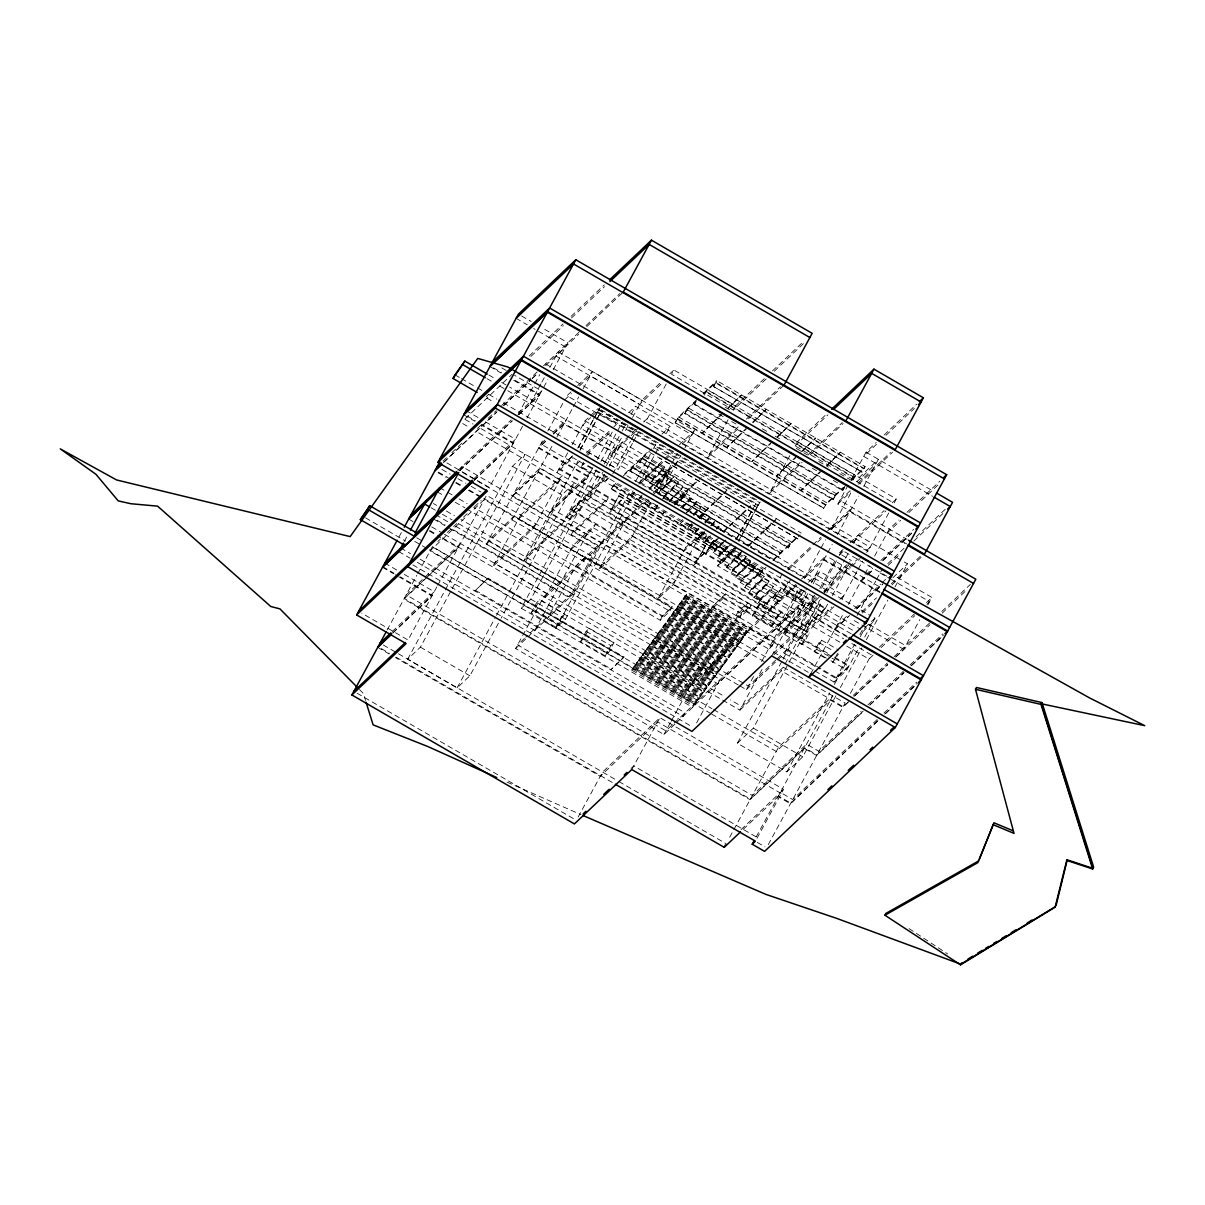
<?xml version="1.0" encoding="UTF-8"?>
<svg xmlns="http://www.w3.org/2000/svg" width="1205" height="1205" viewBox="0 0 1205 1205"><rect width="100%" height="100%" fill="white"/><g stroke="black" fill="none" stroke-linecap="round" stroke-linejoin="round"><path stroke-width="0.75" stroke-dasharray="5 3.75" d="M398.945 537.023L401.596 532.128M404.262 541.482L406.913 536.587M595.677 549.57L459.692 470.748L461.982 466.531L597.966 545.353L569.814 597.198L451.634 528.709M387.106 630.064L416.84 575.312M417.728 573.685L432.414 546.648L711.929 708.645M518.06 414.58L539.72 374.665M530.155 403.69L540.97 383.777M541.858 382.151L544.509 377.255M549.811 367.48L558.307 351.845L694.291 430.652L684.922 447.914M522.578 426.209L489.305 487.483L443.048 460.671M526.992 418.06L547.883 379.605M553.185 369.83L567.871 342.777L542.34 327.986M436.888 586.865L408.043 639.991L361.786 613.179M437.776 585.238L486.609 495.3L766.41 657.343M407.651 659.24L512.411 466.305L525.154 454.225L420.409 647.16L407.651 659.24L457.102 687.889L469.86 675.809L500.301 619.747M601.159 542.325L573.008 594.17L486.459 544.027L543.455 439.057M547.883 430.908L563.82 401.566M486.459 544.027L511.974 519.852L553.396 443.561M556.936 437.038L572.511 408.359M573.384 406.733L578.701 396.957M583.13 388.808L592.499 371.547L641.949 400.196L661.876 381.322M488.04 578.174L474.89 590.977L488.04 578.174L624.024 656.996L610.875 669.799L624.024 656.996M567.706 452.824L556.891 472.752L572.842 457.644L804.82 591.971L806.793 588.356M572.134 444.675L585.043 420.891L589.034 417.126M577.692 448.139L592.664 420.545M593.553 418.918L599.352 408.811M578.325 447.537L600.994 405.799M580.162 449.57L600.18 413.255L579.921 450.595M738.304 684.997L523.844 560.702L578.189 460.611M457.102 687.889L495.601 616.99M496.49 615.348L561.846 494.969L574.604 482.889L501.19 618.105M609.097 477.813L605.904 480.84L581.172 466.516L583.566 462.118M592.905 467.706L562.102 524.446L523.844 560.702M597.334 459.557L613.27 430.215M570.522 519.355L572.48 515.74L582.045 506.672L580.072 510.287L570.522 519.355L566.802 517.201L568.775 513.586L607.034 477.346M810.513 610.001L785.796 595.677L787.754 592.062L812.486 606.386L810.513 610.001L785.012 634.161L570.733 509.971L580.689 500.18L790.857 621.991L785.78 631.33L783.22 633.755L801.762 644.494L804.322 642.084L809.233 633.047L790.691 622.292M634.372 492.258L565.431 619.234L555.867 628.302L521.253 608.239L596.46 469.724M600.933 461.47L622.428 421.901M566.802 517.201L576.367 508.149L580.689 500.18M521.253 608.239L530.818 599.171L599.759 472.209M604.232 463.955L621.238 432.625M622.142 430.983L625.726 424.386M631.089 414.49L635.562 406.251L670.191 426.299L665.702 434.553M512.652 495.797L538.153 471.622L587.603 500.286L602.846 472.209M606.386 465.702L621.946 437.023M625.5 430.501L628.151 425.621M632.58 417.457L641.949 400.196M571.275 534.628L573.234 531.013L608.314 497.786L606.341 501.401L571.275 534.628L595.993 548.968M604.789 474.318L593.99 494.246L587.603 500.286M609.218 466.169L622.126 442.386M531.119 612.878L536.677 602.636L539.87 599.608L564.588 613.932L559.03 624.19L555.836 627.202L531.119 612.878L534.297 609.851L539.87 599.608M605.904 480.84L607.501 477.918M674.89 724.175L663.955 734.523L515.62 648.546L543.771 596.701L646.588 499.277M544.991 597.303L573.143 545.443L595.466 524.296L593.493 527.926L587.121 533.966M612.773 473.896L630.471 441.286M631.36 439.659L638.078 427.293M632.429 443.395L618.27 469.483L498.448 400.045M633.303 441.768L638.62 431.993M666.229 383.988L645.669 421.84L868.202 550.806L865.461 553.396M764.332 378.626L735.637 405.814L673.821 369.995L671.531 374.213L733.348 410.046L766.139 378.973M611.221 489.17L614.61 483.31L762.961 569.302L760.024 574.725L611.221 489.17L616.373 482.542M534.749 630.426L589.079 530.351M527.911 636.903L544.314 621.358L546.272 617.743L525.772 637.159M573.685 570.116L660.22 620.259L669.784 611.206L672.134 606.853L585.6 556.71L576.035 565.763L547.492 618.346L573.008 594.17M630.351 471.05L778.701 557.026L630.351 471.05L632.309 467.42L780.659 553.396M630.802 470.613L633.74 465.19L782.09 551.167L778.701 557.026M583.25 561.048L585.6 556.71M705.512 545.729L695.978 562.976L609.429 512.818L618.978 495.571L705.512 545.729L698.313 558.984L611.779 508.841L618.978 495.571M639.915 461.982L641.873 458.367L790.224 544.344L788.266 547.959L639.915 461.982L643.304 456.138L791.655 542.114L788.266 547.959M618.993 503.75L620.967 500.135L707.501 550.293L705.543 553.908L618.993 503.75L609.429 512.818M555.836 627.202L561.41 616.96L564.588 613.932M555.867 628.302L631.074 489.787M635.547 481.533L652.568 450.203M653.456 448.561L657.041 441.964M630.622 495.165L633.815 492.152L658.548 506.477L655.354 509.504L630.622 495.165L633.017 490.781M638.846 484.018L660.34 444.449M675.162 422.729L823.949 508.284L675.162 422.729L677.12 419.114L696.701 400.572L694.291 404.609L842.626 490.586L844.389 487.754M646.467 475.975L644.509 479.59L607.41 458.096L629.733 436.948M675.598 422.307L678.551 416.885L697.68 398.765M621.509 524.793L623.467 521.178L806.009 626.856L825.139 608.736M626.66 518.165L598.508 570.01L630.381 539.795L650.941 501.958M684.726 413.676L686.684 410.062L835.035 496.038L833.062 499.653L684.726 413.676L688.115 407.817L836.466 493.794L833.062 499.653M631.074 515.74L633.032 512.125M659.225 463.88L657.252 467.51L620.168 446.016M649.811 483.115L662.569 471.035L668.067 474.213L655.309 486.293L649.811 483.115L651.965 479.153L664.708 467.073L585.043 420.891M694.291 404.609L696.249 400.994M662.569 471.035L664.708 467.073M657.493 481.337L658.472 479.53M704.292 395.12L707.245 389.697L855.595 475.674L853.291 479.891M654.345 488.085L667.088 476.005L672.586 479.183L659.828 491.263L654.345 488.085L656.484 484.124L669.242 472.044L663.744 468.85L650.79 481.322L645.293 478.144L658.035 466.064L663.533 469.242M713.42 386.489L862.208 472.044L713.42 386.489L715.378 382.874L863.729 468.85M670.929 465.13L656.243 492.167L804.594 578.144L824.054 559.421L880.373 592.062M671.818 463.503L677.12 453.728M888.748 512.969L867.871 551.408L682.437 443.937L684.726 439.72M713.857 386.067L716.809 380.644L865.16 466.621L861.756 472.465M667.088 476.005L669.242 472.044M661.018 489.094L658.864 493.056L671.622 480.976L673.761 477.014L661.018 489.094L655.52 485.916L668.263 473.821M653.381 494.592L666.139 482.512L674.303 467.48M675.177 465.853L680.494 456.062M580.569 641.542L586.127 631.284L589.32 628.272L614.038 642.596L608.48 652.839L605.287 655.866L580.569 641.542L583.747 638.514L589.32 628.272M655.354 509.504L657.734 505.106M662.509 499.156L664.106 496.234L639.388 481.895L637.249 483.913M667.51 500.406L663.383 498.026L665.537 494.065L678.295 481.985L672.797 478.807L660.039 490.887L665.537 494.065M663.383 498.026L676.141 485.946L678.295 481.985M669.182 501.792L680.659 490.917L682.813 486.956L668.88 501.205L681.849 488.748L687.332 491.926L685.193 495.888L676.261 504.338M664.06 511.974L663.081 513.782L665.823 511.191M711.854 423.964L712.833 422.157M682.211 495.662L683.19 493.854M730.983 405.844L731.962 404.037M691.775 486.594L692.755 484.787M728.031 419.822L707.486 457.674L738.906 427.896M733.348 410.046L735.637 405.814M605.287 655.866L610.86 645.624L614.038 642.596M682.06 508.103L689.712 500.858L691.866 496.897L686.368 493.719L674.89 504.579M680.072 523.829L683.265 520.801L707.983 535.14L704.805 538.153L680.072 523.829L682.467 519.43M687.859 511.869L694.231 505.829L696.385 501.867L690.887 498.689L681.97 507.139M736.586 438.289L737.565 436.481M693.658 515.635L698.764 510.8L700.903 506.838L695.421 503.66L686.278 512.502M698.584 528.618L696.023 531.028L690.54 527.85L692.679 523.889M685.871 547.371L657.719 599.216L673.655 584.109L701.807 532.264L685.871 547.371L479.56 427.805M700.738 518.18L705.437 511.809L699.939 508.631L693.357 515.047M706.943 509.986L707.922 508.179M755.716 420.168L756.695 418.361M704.383 532.384L700.557 535.999L695.059 532.821L697.213 528.859M716.493 500.934L717.487 499.126M705.256 523.151L709.956 516.779L704.458 513.601L699.367 518.421M710.393 535.758L705.076 540.97L699.578 537.792L704.277 531.42M631.631 670.07L683.627 598.072L745.428 633.89L743.289 637.852L693.447 705.889L631.631 670.07L633.875 666.892L695.677 702.711M634.719 666.275L637.942 661.304L699.744 697.123L695.466 703.102L633.664 667.269L634.719 666.275L696.535 702.093M660.22 620.259L662.569 615.921L672.134 606.853M704.805 538.153L706.386 535.231M638.786 660.686L641.994 655.716L703.81 691.55L699.533 697.514L637.731 661.696L638.786 660.686L700.602 696.505M712.336 525.711L714.49 521.75L708.992 518.572L705.166 522.187M642.852 655.098L646.061 650.128L707.877 685.961L703.6 691.926L641.798 656.107L642.852 655.098L704.669 690.917M717.246 538.695L709.609 545.94L704.112 542.762L708.811 536.391M711.944 680.373L707.666 686.338L645.865 650.519L650.128 644.539M695.134 561.651L806.401 626.133L825.53 608.013L714.264 543.53L695.134 561.651L692.785 565.989L695.978 562.976M650.986 643.922L654.195 638.951L716.011 674.785L711.733 680.75L649.917 644.931L650.986 643.922L712.803 679.74M655.053 638.334L658.261 633.378L720.078 669.197L715.8 675.162L653.984 639.343L655.053 638.334L716.87 674.152M658.051 633.755L662.328 627.79L724.145 663.609L719.867 669.573M663.187 627.157L666.395 622.202L728.197 658.02L723.934 664L662.117 628.167L663.187 627.157L724.988 662.991M667.254 621.569L670.462 616.614L732.263 652.432L728.001 658.412L666.184 622.578L667.254 621.569L729.055 657.403M710.965 525.952L713.511 523.542L719.008 526.721L717.834 528.89L713.706 526.495M671.306 615.996L674.529 611.025L736.33 646.844L732.068 652.824L670.251 616.99L671.306 615.996L733.122 651.815M725.606 540.036L714.128 550.911L708.63 547.733L710.784 543.771L715.875 538.936M675.372 610.408L678.581 605.437L740.397 641.256L736.119 647.236L674.318 611.417L675.372 610.408L737.189 646.226M713.511 540.638L712.532 542.446L715.258 539.855M761.304 452.628L762.283 450.806M679.439 604.82L682.648 599.849L744.464 635.683L740.186 641.647L678.385 605.829L679.439 604.82L741.256 640.638M683.506 599.231L686.714 594.261L748.531 630.095L744.253 636.059L682.452 600.241L683.506 599.231L745.323 635.05M683.627 598.072L686.714 594.261M705.543 553.908L711.914 547.868L714.264 543.53M731.405 543.801L718.647 555.882L713.149 552.703L715.303 548.742L721.675 542.702M731.661 524.326L732.64 522.518M780.433 434.493L781.412 432.685M723.181 560.852L717.683 557.674L719.837 553.713L727.474 546.468M741.226 515.258L742.205 513.451M578.144 817.05L602.56 772.074L659.933 717.698L783.566 789.35L755.414 841.195M760.551 598.448L755.053 595.27L767.811 583.19L773.309 586.368L760.551 598.448L758.397 602.41L763.895 605.588L776.864 593.131L782.346 596.309L779.424 601.717L717.608 565.883L719.957 561.545L735.909 546.452M741.361 552.884L727.7 565.823L722.202 562.645L724.356 558.683L735.833 547.808M735.924 539.84L753.547 507.38M736.556 539.238L753.306 508.405M754.194 506.778L755.957 503.539L755.309 504.142M738.394 541.286L754.255 512.065M755.143 510.438L760.054 501.958L739.042 540.668M722.202 562.645L736.135 548.395M726.736 567.615L728.874 563.654L741.632 551.574L739.478 555.535L726.736 567.615L732.218 570.793L744.976 558.713M789.847 455.641L769.302 493.493L802.093 462.419M797.454 441.648L896.354 498.96L894.05 503.178L795.164 445.865L797.454 441.648L826.148 414.46M737.249 556.77L740.97 552.372M786.022 466.953L787.016 465.145M725.561 594.005L712.803 606.085L710.453 610.423L723.196 598.343L725.561 594.005L828.031 653.396M749.495 563.684L736.752 575.764L731.254 572.586L733.408 568.624L746.151 556.544L742.039 554.149M746.151 556.544L744.012 560.506L731.254 572.586M756.379 538.65L757.373 536.843M805.151 448.832L806.145 447.025M754.24 568.278L741.271 580.735L735.773 577.557L737.927 573.595L750.685 561.515L745.187 558.337L732.429 570.417L737.927 573.595M631.782 769.558L659.933 717.698M765.943 529.582L766.937 527.775M735.773 577.557L748.531 565.476L750.685 561.515M762.102 580.388L767.6 583.566L754.842 595.647L749.359 592.468L762.102 580.388L764.256 576.427L758.758 573.249L745.805 585.705L740.307 582.527L742.446 578.566L755.204 566.486L749.706 563.307L736.963 575.388L742.446 578.566M663.955 734.523L670.357 722.759M671.23 721.132L692.107 682.678L795.948 584.289M740.307 582.527L753.05 570.447L755.204 566.486M744.826 587.498L746.98 583.536L759.722 571.456L757.583 575.418L744.826 587.498L750.323 590.676L763.081 578.596L757.583 575.418M736.165 615.363L738.138 611.748L747.702 602.681L745.729 606.296L736.165 615.363L739.885 617.517L749.45 608.45L751.408 604.835L735.472 619.942L737.43 616.327L743.801 610.272L739.885 617.517M749.359 592.468L751.498 588.507L764.256 576.427M759.572 575.146L761.53 571.532L766.079 567.224M709.278 668.173L711.236 664.558M810.754 481.277L811.733 479.47M775.674 595.3L781.171 598.478L768.413 610.558L762.931 607.38L775.674 595.3L777.827 591.339L772.33 588.161L759.376 600.617L753.878 597.439L756.032 593.478L768.775 581.397L763.277 578.219L750.534 590.299L756.032 593.478M829.884 463.157L830.863 461.349M753.878 597.439L766.636 585.359L768.775 581.397M752.327 615.845L757.222 606.793L759.783 604.383L778.325 615.122L773.414 624.175L770.869 626.585L752.327 615.845L754.872 613.42L759.783 604.383M696.595 722.895L720.123 679.56L455.219 526.028M746.317 631.33L744.344 634.945L769.076 649.269L774.228 642.626L769.076 649.269M649.932 452.493L797.83 538.891L799.789 535.276M749.495 628.302L747.356 632.264L685.54 596.43M758.397 602.41L771.155 590.33L773.309 586.368M762.931 607.38L765.07 603.419L777.827 591.339M780.102 577.647L782.06 574.032M773.459 600.708L780.93 588.944L805.648 603.283L800.421 612.923L798.177 615.047L773.459 600.708L780.93 588.944M768.413 610.558L782.346 596.309M823.497 508.706L826.901 502.862L843.289 487.332M769.859 610.769L771.818 607.154M783.024 591.655L788.266 582L812.983 596.324L815.213 594.216L809.986 603.871L807.742 605.979L783.024 591.655L790.495 579.891M842.626 490.586L844.6 486.971M770.869 626.585L775.779 617.547L778.325 615.122M906.672 543.907L837.882 504.021L846.919 487.362M851.348 479.213L866.034 452.176L876.231 442.506M852.854 480.313L854.164 477.903L705.814 391.926M778.731 625.772L799.277 587.935M804.594 578.144L820.168 549.48M821.042 547.853L825.47 539.704M850.775 493.101L830.787 529.914L849.917 511.794L904.624 543.5M739.915 685.931L746.362 689.667L753.637 676.261M761.605 661.59L800.707 589.576M711.914 547.868L798.448 598.011L804.232 590.781M780.9 631.766L790.857 621.991M442.506 537.897L739.885 710.137L763.096 667.404M783.22 633.755L788.13 624.717L806.672 635.457L809.233 633.047M771.682 655.882L806.025 592.634M811.327 582.843L826.012 555.806L882.331 588.447M827.79 552.553L832.203 544.389M837.52 534.613L858.397 496.159M863.714 486.383L878.385 459.346L859.255 477.466L856.966 481.684L876.095 463.564M785.012 634.161L786.97 630.546L812.486 606.386M807.802 593.613L791.685 623.301L804.051 630.471L823.166 612.351L827.79 603.841M813.119 583.823L819.837 571.456L832.203 578.626L849.962 561.801M798.177 615.047L805.648 603.283M807.742 605.979L812.983 596.324M777.797 659.888L784.621 653.411L815.424 596.671M819.852 588.522L835.788 559.18M835.909 695.782L802.786 756.8L786.85 771.893L737.4 743.244L782.165 660.792M783.054 659.15L816.192 598.132M821.554 588.236L838.575 556.906M839.463 555.264L842.144 550.308L886.82 576.201M739.885 710.137L781.337 670.869L783.295 667.254L845.112 703.072L767.434 846.136M785.073 663.985L819.701 600.226M823.994 592.303L825.53 589.486M804.051 630.471L821.057 599.141M824.597 592.619L832.203 578.626M737.4 743.244L753.336 728.136L788.251 663.835M789.154 662.178L822.277 601.175M826.75 592.92L844.66 559.948M845.564 558.292L848.245 553.351M853.607 543.455L858.096 535.216L902.756 561.093M801.762 644.494L806.672 635.457M832.218 595.692L849.028 564.723L829.899 582.843L817.547 575.674L810.257 582.587M842.009 599.036L857.252 570.974M858.126 569.347L862.554 561.199M824.943 657.93L814.128 651.664L819.038 642.626L821.584 640.201L838.59 650.052M814.128 651.664L816.674 649.254L821.584 640.201M810.724 673.761L843.997 612.486M848.425 604.338L863.096 577.3M864.874 574.047L869.302 565.883M874.604 556.107L889.29 529.07L898.855 520.003M729.718 837.204L778.551 747.266L832.745 695.903L754.194 840.608M857.116 615.394L875.704 581.156M876.592 579.53L882.422 568.79M837.58 653.366L832.67 662.419L838.499 653.969M814.926 670.974L834.071 682.075L854.616 644.223M786.85 771.893L829.823 692.755M834.297 684.5L855.791 644.931M860.265 636.692L865.642 626.796M834.071 682.075L846.829 669.995L858.517 648.441M864.723 637.038L874.981 618.135L868.594 614.445M840.397 687.543L861.876 647.959M866.35 639.719L887.844 600.15M894.999 586.956L907.546 563.865L904.352 562.027M850.429 693.297L871.305 654.842L850.158 642.581M895.646 656.951L903.72 649.299L919.852 619.596M927.82 604.925L931.872 597.439L895.179 576.186M486.157 396.776L488.853 394.231M529.221 355.987L562.991 323.994M571.095 316.312L604.262 284.892M465.085 418.813L512.065 374.288M530.968 356.379L563.398 325.651M571.501 317.969L604.518 286.685M443.862 460.28L446.558 457.734M451.92 452.643L464 441.196M477.421 428.483L482.798 423.392M488.161 418.301L496.279 410.619M501.672 405.498L537.355 371.697M543.56 365.823L580.614 330.697M586.037 325.576L619.852 293.538M443.244 462.615L497.002 411.673M503.765 405.287L530.787 379.68M532.128 378.4L537.535 373.279M545.639 365.597L578.656 334.312M586.775 326.63L623.286 292.032M444.268 461.952L496.806 412.17M503.645 405.693L530.968 379.801M532.324 378.506L537.792 373.324M457.945 470.357L511.161 419.927M518.722 412.773L541.678 391.023L514.565 375.297M460.009 470.146L511.929 420.952M518.677 414.565L539.72 394.638L511.01 377.993M459.692 470.748L512.366 420.831M519.129 414.43L539.388 395.24L510.679 378.596M473.61 478.927L515.499 439.253L485.193 421.69M474.348 479.982L513.526 442.868L481.623 424.371M474.032 480.584L513.21 443.47L481.292 424.973M571.019 391.896L566.998 395.707L616.448 424.371L612.336 428.257M577.737 385.54L592.499 371.547M564.693 399.924L571.411 393.568M579.469 385.946L590.209 375.764L639.659 404.428L662.238 383.024M437.822 541.512L440.533 538.951M447.311 532.52L456.8 523.542M463.579 517.126L467.63 513.27M474.409 506.853L481.187 500.437M544.826 440.126L540.804 443.937L590.254 472.601L551.995 508.856L774.514 637.822L816.87 597.68M552.884 432.49L566.305 419.777M545.549 441.196L538.846 447.552L588.296 476.216L550.037 512.471M553.607 433.574L564.347 423.392M545.217 441.798L538.514 448.155L587.965 476.819L549.706 513.074L772.224 642.039L810.483 605.784L853.547 630.742M553.276 434.177L564.015 423.994L613.466 452.658L619.837 446.618L582.753 425.124L590.721 417.563M590.36 415.861L598.328 408.314M592.062 416.312L598.689 410.016L635.788 431.511M460.415 543.53L406.221 594.878L752.372 795.496L806.567 744.133L818.918 751.302L861.138 711.312M424.582 579.244L404.262 598.493L750.399 799.111L804.594 747.763L816.96 754.917L863.262 711.055M425.937 577.948L458.457 547.145M426.962 577.27L403.931 599.096L750.067 799.713L804.277 748.365L816.629 755.52L862.931 711.658M428.317 575.99L458.126 547.748L437.385 535.728M572.541 455.821L559.256 468.414L719.957 561.545M572.149 456.544L558.864 469.137L781.382 598.102M392.227 631.556L434.237 591.76L403.916 574.198M392.981 632.61L432.264 595.375L400.361 576.879M392.649 633.212L431.932 595.978L395.255 574.71M586.383 452.854L610.98 429.552M628.739 412.713L635.562 406.251M669.844 373.776L673.821 369.995M518.512 519.204L559.948 479.936M579.997 460.958L575.885 464.844L798.418 593.809L804.789 587.769M586.82 454.481L611.417 431.179M587.799 455.249L589.938 453.246L614.655 467.57M581.172 466.516L584.365 463.488L607.546 476.924M536.059 523.949L494.607 563.217L723.964 696.144M635.683 429.552L609.384 454.481L651.965 479.153M643.651 422.006L647.642 418.225L870.161 547.191L866.064 551.077M631.058 435.683L636.376 430.652M570.733 509.971L608.992 473.731M525.802 557.087L564.061 520.831M589.576 496.671L595.948 490.631M703.148 393.583L716.809 380.644M703.524 394.095L715.83 382.452L864.166 468.429L851.875 480.072M661.982 434.071L670.191 426.299M647.401 452.252L624.175 474.258L673.625 502.922L696.851 480.9M623.196 476.065L651.89 448.878M611.402 509.203L620.967 500.135M639.177 482.874L663.473 459.858M664.799 458.608L672.767 451.047M679.409 444.75L694.291 430.652M639.945 483.898L664.166 460.958M665.491 459.707L673.459 452.146M570.854 549.661L586.79 534.568M682.437 443.937L692.001 434.885L556.017 356.062L565.582 347.01L533.679 328.513M722.398 413.089L702.289 433.032L721.418 414.897M727.865 407.908L741.527 394.969L728.257 408.42M772.526 370.869L803.961 341.09M642.069 495.059L638.364 499.457L641.09 496.867M648.908 488.582L677.602 461.394M649.284 489.094L676.623 463.202M774.333 371.2L804.398 342.717M653.231 492.981L668.097 478.897L509.7 387.091M648.275 499.729L599.186 545.94L772.254 646.257M664.362 496.234L677.315 483.777M709.444 454.044L738.138 426.871M746.347 419.099L780.494 386.73M748.471 418.828L784.003 385.163M524.416 638.454L517.578 644.931L665.928 730.908L672.751 724.431M549.465 614.731L574.966 590.555L488.432 540.412L513.933 516.237L600.467 566.395L632.354 536.18L780.704 622.157M747.13 427.413L727.022 447.356L746.151 429.236M752.598 422.247L766.26 409.293L752.974 422.759M515.62 648.546L526.54 638.198M674.017 503.434L701.34 477.542M674.589 504.006L687.332 491.926M674.68 504.97L686.157 494.095L680.659 490.917M680.388 507.772L691.866 496.897M681.759 507.531L690.676 499.066L685.193 495.888M687.452 510.318L696.385 501.867M686.699 512.577L688.823 510.558L713.556 524.883M693.267 514.083L700.903 506.838M771.848 441.753L751.739 461.681L770.869 443.561M777.315 436.572L790.977 423.633L777.707 437.084M691.519 523.723L687.814 528.121L691.911 524.235M698.358 517.246L727.052 490.058M698.734 517.758L726.058 491.866M699.066 517.849L705.437 511.809M700.436 517.608L704.262 513.978L698.764 510.8M690.54 527.85L693.086 525.425M704.865 521.614L709.956 516.779M696.234 530.652L698.795 528.227M704.955 522.578L708.781 518.948L703.283 515.77M695.059 532.821L698.885 529.191M710.664 525.38L714.49 521.75M699.518 536.481L683.581 551.589L475.644 431.074M795.164 445.865L827.956 414.791M700.768 535.623L704.594 531.992M699.578 537.792L704.684 532.956M716.463 529.131L719.008 526.721M704.112 542.762L710.483 536.722M796.58 456.077L776.472 476.02L795.586 457.885M800.677 452.191L815.71 437.957L802.425 451.408M723.075 531.571L750.399 505.678M723.467 532.083L750.79 506.19M709.805 545.564L716.192 539.524M708.63 547.733L720.108 536.858M659.677 595.601L675.613 580.494M694.743 562.374L713.872 544.253L860.626 629.296M771.26 489.878L799.954 462.69M808.148 454.918L842.31 422.548M810.287 454.647L843.078 423.588M723.256 542.069L714.339 550.534L719.837 553.713M713.149 552.703L725.907 540.623M727.79 547.04L718.858 555.505L724.356 558.683M717.683 557.674L730.441 545.594M719.566 562.268L734.176 548.426M717.608 565.883L735.924 548.772M821.298 470.402L801.189 490.345L820.319 472.224M826.766 465.235L840.427 452.282L827.142 465.748M747.808 545.91L776.502 518.722M748.185 546.422L775.508 520.53M884.184 434.975L916.644 404.217M876.487 444.314L863.729 456.394L932.534 496.264M885.961 435.336L914.354 408.435M712.411 606.808L725.169 594.728M851.483 479.56L865.16 466.621M845.036 486.549L825.47 505.091L677.12 419.114M795.752 538.228L772.526 560.235L675.177 503.811M772.917 560.747L800.24 534.854M797.83 538.891L659.602 458.096M850.037 490.736L839.84 500.406L907.019 539.343M858.005 483.205L890.465 452.447M837.882 504.021L850.625 491.941M858.743 484.259L892.559 452.221M787.437 568.941L811.598 546.046M812.938 544.781L820.997 537.144M827.699 530.787L852.206 507.576M788.16 570.01L812.321 547.115M817.683 542.039L821.72 538.213M831.104 529.311L850.233 511.191M801.506 579.033L826.012 555.806M796.731 585.314L689.817 686.895L541.482 600.918L598.855 546.543L512.321 496.4L537.837 472.224L624.371 522.383M808.45 582.241L819.837 571.456M843.063 549.45L838.966 553.336L851.317 560.506M850.128 542.762L884.048 510.619M892.242 502.846L896.354 498.96M839.403 554.963L843.5 551.077M853.065 542.024L885.856 510.95M778.099 615.544L781.277 612.532L776.125 619.159L578.34 504.534M798.448 598.011L804.82 591.971M674.122 723.136L799.834 604.036L851.333 633.89M676.261 722.88L797.861 607.651L847.763 636.586M631.013 768.519L633.755 765.928L757.373 837.58M823.708 591.203L857.99 558.728M907.049 512.245L939.84 481.172M819.008 597.409L810.814 605.181L823.166 612.351M824.582 592.423L850.429 567.645M851.799 566.35L859.993 558.578M887.001 533.288L900.662 520.349M908.856 512.577L938.921 484.094M773.384 653.215L809.489 619.024L843.651 638.816M773.776 654.902L807.199 623.241L841.361 643.033M775.659 660.159L748.335 686.052L460.913 519.46M777.029 658.864L786.594 649.796M799.337 637.716L831.796 606.958M839.915 599.262L843.967 595.421L658.533 487.95M865.838 574.71L872.661 568.233M880.87 560.476L913.661 529.402M746.362 689.667L776.427 661.183M833.89 606.733L797.379 641.331L829.281 659.828M861.138 580.915L866.606 575.734M867.962 574.439L873.429 569.272M882.994 560.205L911.688 533.017M860.807 581.518L866.275 576.336M867.645 575.041L873.113 569.875M882.678 560.807L911.357 533.619M887.814 563.669L904.006 548.335M916.146 536.843L945.82 508.721M888.221 565.341L899.02 555.113M913.857 541.06L944.871 511.658M783.295 667.254L741.858 706.522L730.471 699.924M836.918 625.531L846.482 616.463M854.676 608.706L880.629 584.109M882 582.813L887.467 577.632M834.945 629.146L848.606 616.207M856.815 608.435L882.768 583.838M834.628 629.748L849.646 615.514M856.484 609.037L882.437 584.44M892.935 577.707L907.546 563.865M861.635 611.914L876.472 597.846M891.308 583.792L920.982 555.671M862.373 612.968L873.158 602.741M892.046 584.847L921.72 556.74M874.981 618.135L862.223 630.23L859.933 634.448L872.691 622.367M879.379 647.19L914.369 614.023M926.494 602.545L931.872 597.439M873.053 655.234L869.016 659.06L842.988 643.982M881.126 647.582L914.776 615.695M926.886 604.217L929.582 601.672L891.293 579.485M853.185 695.421L887.317 663.081M894.125 656.635L929.537 623.09M941.783 611.477L970.371 584.38M848.531 701.581L843.154 706.687L781.337 670.869M853.923 696.49L887.573 664.603M848.275 702.138L842.822 707.29L830.456 700.135L776.261 751.483L711.251 713.812M855.068 695.677L887.754 664.723M895.918 656.981L929.959 624.732M942.22 613.119L966.726 589.893M867.946 704.865L903.343 671.321M910.152 664.874L942.822 633.905M870.055 704.609L904.096 672.36M910.905 665.898L943.59 634.945M869.739 705.211L903.78 672.962M911.944 665.22L941.903 636.827M741.075 829.597L783.566 789.35M743.184 829.371L781.277 793.568L657.644 721.915L600.256 776.291L395.601 657.689M877.15 719.551L792.739 799.533L780.373 792.378M883.958 713.104L916.644 682.135M877.918 720.59L790.766 803.148L778.415 795.993M884.726 714.128L917.397 683.175M877.586 721.193L790.45 803.75L778.084 796.595M885.75 713.45L914.354 686.353M507.019 782.12L581.006 814.64M866.034 452.176L933.212 491.113M706.266 391.505L854.601 477.481M725.259 407.275L730.094 410.077M762.343 428.769L768.79 432.505M775.237 436.24L781.699 439.991M796.204 448.396L807.501 454.933M818.782 461.485L828.453 467.088M839.749 473.625L852.643 481.096M718.828 414.083L725.274 417.819M731.721 421.554L738.168 425.29M812.351 468.278L817.186 471.08M833.303 480.433L839.764 484.169M694.728 404.187L843.078 490.164M687.136 409.64L835.472 495.617M521.614 315.981L531.179 321.524M685.163 413.255L833.514 499.232M516.132 318.346L527.293 324.823M678.551 416.885L826.901 502.862M677.572 418.692L825.907 504.669M545.549 363.925L644.449 421.253M600.979 409.745L758.442 501.009M598.719 409.414L759.421 502.56M880.132 573.008L889.712 578.551M654.42 447.959L801.22 533.047M501.807 367.902L506.582 370.673M493.463 367.826L501.431 372.45M489.938 366.576L501.099 373.053M823.723 560.024L880.042 592.664M642.325 457.945L790.676 543.922M640.367 461.56L788.703 547.537M488.884 375.026L495.285 378.732M501.687 382.452L508.103 386.157M671.622 480.976L677.105 484.154M676.141 485.946L681.638 489.125M486.91 378.641L493.327 382.347M499.729 386.067L506.13 389.772M507.742 390.706L666.139 482.512M632.761 466.998L781.111 552.975M689.712 500.858L695.21 504.036M650.986 480.946L656.484 484.124M694.231 505.829L699.728 509.007M707.817 520.741L713.3 523.919M664.573 495.858L670.055 499.036M455.008 374.86L459.828 377.662M461.44 378.596L475.93 386.986M477.526 387.92L482.362 390.721M488.793 394.442L496.837 399.111M656.574 491.565L866.998 613.526M718.044 528.513L723.527 531.691M669.091 500.828L673.218 503.208M486.835 398.057L493.267 401.792M869.001 624.416L905.693 645.684M734.96 550.564L740.457 553.743M686.007 522.88L691.504 526.058M854.27 620.635L903.72 649.299M613.631 485.133L761.982 571.11M613.194 485.555L761.53 571.532M705.287 540.593L710.784 543.771M748.531 565.476L754.029 568.655M753.05 570.447L758.548 573.625M611.673 488.748L760.024 574.725M785.253 589.531L809.986 603.871M618.602 495.933L705.136 546.091M778.701 591.068L803.419 605.392M466.049 410.589L478.807 417.984M766.636 585.359L772.119 588.537M723.377 560.476L728.874 563.654M771.155 590.33L776.653 593.508M727.91 565.446L733.408 568.624M467.269 416.056L475.252 420.681M463.759 414.806L474.921 421.283M847.446 637.189L797.529 608.254L717.834 683.777L446.498 526.525M775.689 598.599L800.421 612.923M464.964 419.34L473.068 424.039M741.482 580.358L746.98 583.536M746 585.329L751.498 588.507M697.936 559.346L540.126 468.007L514.61 492.167L816.9 667.359M462.675 423.558L469.167 427.323M759.587 600.241L765.07 603.419M764.106 605.211L769.603 608.389M580.298 500.903L790.465 622.714M757.222 606.793L775.779 617.547M819.038 642.626L832.941 650.685M512.411 466.305L561.846 494.969M834.538 657.162L849.179 665.657L836.436 677.737L712.803 606.085M576.367 508.149L580.072 510.287M745.729 606.296L749.45 608.45M630.381 539.795L848.787 666.38L836.029 678.46L818.15 668.082M754.872 613.42L773.414 624.175M785.78 631.33L804.322 642.084M816.674 649.254L830.591 657.312M832.128 658.201L835.231 659.994M571.125 509.248L781.292 631.043M830.878 660.747L846.829 669.995M568.775 513.586L572.48 515.74M593.493 527.926L741.843 613.902M685.66 595.27L747.462 631.104M784.621 653.411L813.33 670.055M684.681 597.062L746.498 632.881M684.47 597.439L746.287 633.273M773.64 652.267L809.112 672.827M681.593 600.858L743.395 636.677M681.473 602.018L743.289 637.852M680.614 602.651L742.431 638.469M680.418 603.027L742.22 638.861M679.56 603.66L741.376 639.478M441.949 469.408L450.128 474.152M457.9 478.656L465.868 483.28M471.2 486.368L480.931 492.002M677.526 606.446L739.343 642.265M677.406 607.606L739.222 643.44M676.562 608.239L738.364 644.057M676.351 608.615L738.153 644.434M675.493 609.233L737.309 645.067M438.439 472.134L448.17 477.767M456.273 482.467L462.75 486.233M469.242 489.983L482.211 497.499M483.838 498.448L671.742 607.576L662.178 616.644L473.655 507.38M438.063 472.706L446.031 477.331M455.595 482.874L461.982 486.579M468.368 490.269L481.126 497.665M764.121 661.56L484.32 499.518L430.11 550.866L709.64 712.863M673.459 612.035L735.276 647.853M673.339 613.194L735.155 649.013M511.974 519.852L669.784 611.206M672.495 613.812L734.297 649.646M672.285 614.204L734.086 650.022M671.426 614.821L733.243 650.655M669.393 617.623L731.209 653.441M669.272 618.783L731.089 654.601M576.035 565.763L662.569 615.921M668.429 619.4L730.23 655.234M668.218 619.792L730.034 655.61M439.659 487.679L446.136 491.429M447.763 492.378L452.613 495.18M459.09 498.945L467.179 503.63M667.359 620.409L729.176 656.243M665.326 623.211L727.142 659.03M437.37 491.896L443.847 495.647M455.174 502.214L464.889 507.847M466.516 508.796L573.354 570.718M665.22 624.371L727.022 660.189M664.362 624.988L726.178 660.822M664.151 625.38L725.967 661.199M663.292 625.998L725.109 661.816M661.259 628.799L723.075 664.618M661.153 629.959L722.955 665.778M660.295 630.577L722.111 666.395M660.084 630.968L721.9 666.787M659.225 631.586L721.042 667.404M659.12 632.745L720.921 668.579M433.378 503.509L436.617 505.392M446.332 511.025L454.436 515.71M657.192 634.372L719.008 670.206M657.087 635.547L718.888 671.366M656.228 636.165L718.044 671.983M656.017 636.556L717.834 672.375M655.174 637.174L716.975 672.993M431.089 507.742L435.954 510.558M442.431 514.309L452.146 519.927M458.608 523.693L560.596 582.798M653.14 639.96L714.942 675.794M435.788 514.761L448.787 522.307M653.02 641.135L714.836 676.954M652.161 641.753L713.978 677.572M651.95 642.129L713.767 677.963M651.107 642.762L712.908 678.581M437.069 520.259L445.157 524.958M433.499 518.994L444.871 525.576M649.073 645.549L710.875 681.382M648.953 646.708L710.769 682.542M648.094 647.341L709.911 683.16M647.883 647.718L709.7 683.551M647.04 648.35L708.841 684.169M646.919 649.51L708.736 685.329M431.706 526.886L442.868 533.363M444.464 534.282L546.95 593.673M645.006 651.137L706.808 686.955M644.886 652.297L706.702 688.13M644.027 652.929L705.844 688.748M643.832 653.306L705.633 689.139M429.748 530.501L436.12 534.207M408.676 519.084L413.466 521.855M429.417 531.104L435.788 534.809M640.94 656.725L702.756 692.544M640.819 657.885L702.636 693.719M639.976 658.517L701.777 694.336M639.765 658.894L701.566 694.713M638.906 659.512L700.723 695.345M530.818 599.171L565.431 619.234M586.127 631.284L610.86 645.624M753.336 728.136L802.786 756.8M636.873 662.313L698.689 698.132M636.752 663.473L698.569 699.292M635.909 664.106L697.71 699.924M713.556 709.579L778.551 747.266M416.719 537.792L423.181 541.542M432.896 547.175L623.633 657.719M634.839 665.1L696.656 700.933M534.297 609.851L559.03 624.19M583.747 638.514L608.48 652.839M414.746 541.407L427.7 548.908M429.311 549.857L694.622 703.72L692.649 707.335L544.314 621.358M632.685 669.061L694.502 704.88M365.507 517.849L405.498 541.03M475.282 590.254L611.266 669.076M400.723 547.989L410.438 553.622M420.153 559.256L685.058 712.788L683.084 716.403L416.569 561.937M398.765 551.619L410.092 558.186M412.848 564.889L692.318 726.841M384.787 563.096L397.545 570.492M382.813 566.712L393.99 573.188M382.497 567.314L393.658 573.791M420.409 647.16L469.86 675.809M757.282 842.4L765.009 846.874M383.28 644.991L617.291 780.614M618.918 781.563L726.178 843.726M381.322 648.606L389.441 653.321M395.948 657.087L613.707 783.295M377.737 647.326L389.11 653.923M357.087 693.221L574.74 819.37M909.052 928.603L947.612 953.908M359.452 689.531L363.368 693.508L365.522 700.467M520.801 514.987L492.649 566.847L534.086 527.564L562.238 475.719L520.801 514.987M597.71 411.824L597.077 412.426L757.779 505.573L758.427 504.97L597.71 411.824"/><path stroke-width="1.5" d="M1056.122 905.362L1067.118 860.34M1013.39 830.908L993.944 822.774L977.797 862.66L884.937 915.228L960.505 964.828L1055.128 907.169L1066.907 859.752L1091.263 867.811M979.469 859.12L993.251 824.506M360.34 519.611L369.694 505.678L416.659 532.896L414.701 536.511L367.736 509.293L360.34 519.611L405.136 545.564M367.736 509.293L369.694 505.678M477.18 392.469L453.05 378.475L455.008 374.86L464.859 361.093L487.287 374.092M453.05 378.475L464.859 361.093M908.525 540.217L975.824 579.228L895.3 727.534L764.588 851.378L752.221 844.223L755.414 841.195L631.782 769.558L574.408 823.919L351.875 694.954L406.085 643.606L356.635 614.942L487.347 491.098L437.897 462.434L518.421 314.128L575.809 259.753L946.678 474.695L866.154 623L808.766 677.376M356.635 614.942L397.168 540.277M404.247 527.233L439.81 461.741M398.765 551.619L403.374 543.109M410.453 530.064L426.916 499.759M415.243 532.655L439.659 487.679M458.804 472.39L407.636 566.621L691.971 731.405L771.682 655.882L895.3 727.534M437.897 462.434L495.285 408.058L575.809 259.753M351.875 694.954L386.233 631.706M784.003 385.163L812.155 333.318L651.438 240.172L623.286 292.032L895.255 449.646L923.407 397.801L873.956 369.152L831.601 409.278M845.805 420.997L873.956 369.152M809.414 676.171L810.724 673.761L897.258 723.919M615.333 784.244L724.22 847.341L725.515 844.931M752.221 844.223L754.194 840.608M992.965 824.582L1014.023 833.393L975.493 689.29L976.472 687.483L1041.994 702.575L1093.658 867.178L1092.679 868.986L1066.576 860.355M884.937 915.228L885.916 913.42L978.776 860.852M1092.679 868.986L1041.015 704.383L1041.994 702.575M960.505 964.828L961.5 963.006M516.132 318.346L573.52 263.97L944.389 478.912M492.227 362.359L549.616 307.983L920.484 522.925M490.269 365.974L547.657 311.598L918.526 526.54L915.785 529.131M489.938 366.576L547.326 312.2L918.195 527.142M466.049 410.589L523.437 356.213L894.306 571.155M464.076 414.204L521.464 359.828L892.333 574.77L889.606 577.361M463.759 414.806L521.132 360.431L892.001 575.372L889.275 577.963M609.519 279.906L651.438 240.172M609.926 281.563L649.149 244.404L809.865 337.536M439.855 458.819L497.243 404.443L868.112 619.385L864.015 623.271M437.159 466.636L441.181 462.825M435.186 470.251L441.904 463.895M434.869 470.854L441.572 464.497M410.965 514.866L456.725 471.517M409.007 518.481L457.328 472.691M408.676 519.084L424.612 503.976L429.477 506.793M437.37 491.896L457.057 473.249M384.787 563.096L404.91 544.027M414.791 534.674L472.27 480.208M382.813 566.712L473.008 481.262M382.497 567.314L472.676 481.864M358.593 611.327L486.609 490.043M380.027 643.109L390.872 632.836M378.069 646.724L391.625 633.89M377.737 647.326L391.294 634.493M353.848 691.339L405.332 642.551M833.408 409.61L871.667 373.369L921.117 402.018L918.421 404.594M919.355 401.642L923.407 397.801M583.205 813.842L585.931 811.251M603.69 794.411L609.158 789.245M624.19 774.996L626.916 772.405M943.937 477.285L946.678 474.695M947.567 509.113L950.278 506.552L934.146 497.198M843.515 642.687L846.256 640.096M944.946 633.649L947.672 631.074L881.97 592.996M724.22 847.341L740.473 831.932M920.725 678.264L923.452 675.689L852.944 634.824M918.436 682.482L921.162 679.906L849.043 638.108M827.82 789.712L831.902 785.841M848.245 770.357L853.697 765.205M870.025 749.721L872.751 747.145M890.45 730.366L893.176 727.79M967.916 959.105L972.721 956.168M977.526 953.245L982.346 950.308M985.554 948.35L988.763 946.407M993.568 943.47L996.776 941.512M1001.581 938.59L1006.401 935.652M1011.206 932.715L1016.026 929.793M1027.247 922.955L1032.052 920.018M1055.46 906.567L960.837 964.211L836.586 918.346L765.868 894.381L582.738 815.393M975.493 689.29L1041.015 704.383M496.716 777.541L428.182 746.678L373.113 724.853L366.064 702.214M936.436 492.981L952.568 502.334L924.416 554.18L908.284 544.841M907.832 545.368L973.535 583.446M883.928 589.381L949.63 627.459M881.638 593.598L947.341 631.676M462.901 364.723L485.314 377.707M495.285 408.058L866.154 623M849.374 637.505L921.479 679.304M356.846 686.895L279.937 608.871L270.794 606.507L157.584 506.145L130.923 503.735L118.226 500.888L95.948 474.288L60.25 448.863L116.599 479.967L350.158 536.602L477.722 358.427L507.877 367.013L787.211 528.92L1089.516 697.891L1144.75 725.666L1041.346 703.78L1093.01 868.383"/></g></svg>
